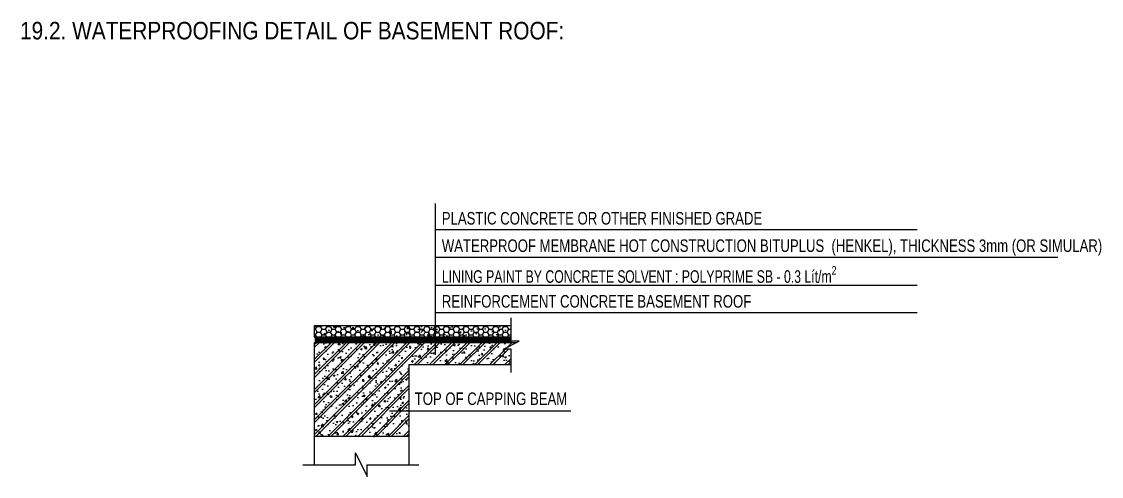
# Model space of a CAD drawing. Header units: millimetres. Extents: x -241424 to 696054, y -125618 to 93710.
# Drawn here: x 334044 to 355577, y 34490 to 43560 of the extents above; entities that cross this region are included whole.
import ezdxf
from ezdxf.enums import TextEntityAlignment as Align

# ---------------------------------------------------------------- set-up
doc = ezdxf.new("R2010")
doc.units = ezdxf.units.MM
doc.header["$LTSCALE"] = 7
doc.layers.get('0').update_dxf_attribs({"linetype": 'CONTINUOUS'})
for name, color, linetype in [('CDC_03_BORDER', 3, 'CONTINUOUS'), ('CDC_06_TEXT', 2, 'CONTINUOUS'), ('CDC_10_HATCH', 251, 'CONTINUOUS'), ('CDC_11_NOTE', 8, 'CONTINUOUS')]:
    doc.layers.add(name, color=color, linetype=linetype)
doc.styles.add('ARIAL', font='arial.ttf')

msp = doc.modelspace()

# ---------------------------------------------------------------- hatches: boundary and pattern name
at = {"layer": 'CDC_10_HATCH'}
h = msp.add_hatch(dxfattribs=at)
h.set_pattern_fill('AR-CONC', color=256, scale=52.232143, style=0)
h.set_pattern_definition([(50, (444437.03, 20234.63), (374.6404, -32.7768), [39.1741, -430.9152]), (355, (444437.03, 20234.63), (-72.4728, 392.886), [31.3393, -344.7321]), (100.4514, (444468.25, 20231.9), (302.1678, 360.109), [33.2929, -366.2215]), (46.1842, (444437.03, 20339.1), (557.4429, -86.4541), [58.7612, -646.3728]), (96.6356, (444483.5, 20331.9), (488.1944, 508.8026), [49.9393, -549.3322]), (351.1842, (444437, 20339.1), (488.194, 508.803), [47.009, -517.0982]), (21, (444489.26, 20312.98), (311.7773, -210.2965), [39.1741, -430.9152]), (326, (444489.26, 20312.98), (127.0888, 378.7614), [31.3393, -344.7321]), (71.4514, (444515.24, 20295.45), (438.8663, 168.4646), [33.2929, -366.2215]), (37.5, (444437.03, 20234.63), (6.35135, 173.8776), [0, -340.55357, 0, -349.95536, 0, -346.03795]), (7.5, (444437.03, 20234.63), (137.40686, 206.0097), [0, -199.5268, 0, -332.71875, 0, -131.88616]), (327.5, (444320.55, 20234.63), (278.8269, -11.7809), [0, -130.58036, 0, -407.4107, 0, -540.6027]), (317.5, (444268.32, 20234.63), (304.61063, 52.287), [0, -169.75446, 0, -270.5625, 0, -383.90625])])
h.paths.add_polyline_path([(343810, 37266.5), (343810, 37496.3), (339885.5, 37496.3), (339885.5, 37266.5)])
h = msp.add_hatch(dxfattribs=at)
h.set_pattern_fill('HONEY', color=256, scale=522.321429, style=0)
h.set_pattern_definition([(0, (444437.03, 20234.63), (97.935268, 56.542953), [65.29018, -130.58036]), (120, (444437.03, 20234.63), (-97.935268, 56.542953), [65.29018, -130.58036]), (60, (444437.03, 20234.63), (2e-07, 113.085906), [-130.58036, 65.29018])])
h.paths.add_polyline_path([(343810, 37266.5), (343810, 37496.3), (339885.5, 37496.3), (339885.5, 37266.5)])
at = {"layer": 'CDC_10_HATCH', "ltscale": 30}
h = msp.add_hatch(dxfattribs=at)
h.set_pattern_fill('BT-01', color=256, scale=50, style=0, pattern_type=2)
h.set_pattern_definition([(50, (-38832.8, -59163.07), (358.6301, -31.37607), [37.5, -412.5]), (355, (-38832.8, -59163.07), (-69.37567, 376.09607), [30, -330]), (100.4514, (-38802.92, -59165.7), (289.2547, 344.71977), [31.8701, -350.57106]), (46.1842, (-38832.8, -59063.07), (533.6205, -82.7595), [56.25, -618.75]), (96.6356, (-38788.34, -59069.97), (467.33135, 487.05894), [47.80514, -525.8565]), (351.1842, (-38832.8, -59063.1), (467.331, 487.0593), [45, -495]), (21, (-38782.8, -59088.07), (298.45353, -201.30945), [37.5, -412.5]), (326, (-38782.8, -59088.07), (121.65767, 362.57502), [30, -330]), (71.4514, (-38757.94, -59104.85), (420.1113, 161.26525), [31.8701, -350.57106]), (37.5, (-38832.81, -59163.07), (6.079928, 166.446927), [0, -326, 0, -335, 0, -331.25]), (7.5, (-38832.81, -59163.07), (131.53477, 197.205856), [0, -191, 0, -318.5, 0, -126.25]), (327.5, (-38944.31, -59163.07), (266.91122, -11.277436), [0, -125, 0, -390, 0, -517.5]), (317.5, (-38994.3, -59163.07), (291.59308, 50.05249), [0, -162.5, 0, -259, 0, -367.5]), (45, (-38832.8, -59163.07), (-150.26019, 150.26019), []), (45, (-38832.8, -59101.82), (-150.26019, 150.26019), [])])
h.paths.add_polyline_path([(343654.4, 37029.6), (343909.3, 37157), (339885.5, 37156.9), (339885.5, 35288.4), (341765.5, 35288.4), (341765.5, 36718.4), (343810, 36718.3), (343810, 37029.6)])

# ---------------------------------------------------------------- linework, layer by layer
msp.add_line((339885.5, 37266.5, 34.8), (343810, 37266.5, 21.2))
at = {"layer": 'CDC_03_BORDER'}
for p, q in [((339885.5, 37157.1, 34.8), (343909.3, 37157.1, 20.8)), ((339885.5, 34723.3, -2.6), (339885.5, 37157.1, 16.7)), ((341765.5, 36718.4, 34.8), (343810, 36718.3, 9.6)), ((341765.5, 36718.3, 34.8), (341765.5, 34723.2, 34.8)), ((341765.5, 35288.4, 10.1), (339885.5, 35288.4, -1.5))]:
    msp.add_line(p, q, dxfattribs=at)
at = {"layer": 'CDC_03_BORDER', "elevation": 5.3}
for points in [[(343810, 36562.7), (343810, 37029.6), (343654.4, 37029.6), (343965.6, 37185.2), (343810, 37185.2), (343810, 37651.9)], [(339649.7, 34723.3), (340704.5, 34723.2), (340704.5, 34956.6), (340937.9, 34489.8), (340938, 34723.2), (341963.3, 34723.2)]]:
    msp.add_lwpolyline(points, dxfattribs=at)
at = {"layer": 'CDC_10_HATCH'}
msp.add_line((339885.5, 37496.3, 34.8), (343810, 37496.3, 21.2), dxfattribs=at)
at = {"layer": 'CDC_10_HATCH', "elevation": 34.8}
msp.add_lwpolyline([(343810, 37266.5), (339885.5, 37266.5), (339885.5, 37496.3), (343810, 37496.3)], dxfattribs=at)
at = {"layer": 'CDC_10_HATCH', "const_width": 94, "elevation": 34.8}
msp.add_lwpolyline([(343810, 37211.9), (339885.5, 37211.9)], dxfattribs=at)
at = {"layer": 'CDC_11_NOTE'}
for p, q in [((342298.8, 39414.1, 34.8), (351906.2, 39414.1, 34.8)), ((342298.8, 38861.1, 34.8), (354709, 38861.1, 34.8)), ((342298.8, 38305.7, 34.8), (351906.2, 38305.7, 34.8)), ((342298.8, 37761.9, 34.8), (351906.2, 37761.9, 34.8)), ((344994.2, 35793.1, 41), (341380.1, 35793.1, 34.8))]:
    msp.add_line(p, q, dxfattribs=at)
at = {"layer": 'CDC_11_NOTE', "elevation": 34.8}
msp.add_lwpolyline([(342298.8, 36913.4), (342298.8, 39929.9)], dxfattribs=at)

# ---------------------------------------------------------------- texts
at = {"layer": 'CDC_06_TEXT', "color": 4, "style": 'ARIAL', "width": 0.85}
msp.add_text('19.2. WATERPROOFING DETAIL OF BASEMENT ROOF:', height=350, dxfattribs=at).set_placement((334012.4, 43380.1), align=Align.MIDDLE_LEFT)
at = {"layer": 'CDC_06_TEXT', "style": 'ARIAL', "width": 0.75}
for s, p in [('PLASTIC CONCRETE OR OTHER FINISHED GRADE', (342424.2, 39512.2)), ('WATERPROOF MEMBRANE HOT CONSTRUCTION BITUPLUS  (HENKEL), THICKNESS 3mm (OR SIMULAR)', (342424.2, 38966.7)), ('REINFORCEMENT CONCRETE BASEMENT ROOF', (342424.2, 37855.9))]:
    msp.add_text(s, height=250, dxfattribs=at).set_placement(p)
msp.add_text('TOP OF CAPPING BEAM', height=250, dxfattribs=at).set_placement((343404.2, 36039.3, 43.5), align=Align.MIDDLE)
at = {"layer": 'CDC_06_TEXT', "insert": (342424.2, 38685.8, 34.8), "char_height": 250, "width": 10464.412, "attachment_point": 1, "style": 'ARIAL'}
msp.add_mtext('\\A1;{\\W0.7;LINING PAINT BY CONCRETE\\T0.95; SOLVENT \\T1;: POLYPRIME SB - 0.3 Lít/m\\H0.7x;\\S2^ ;\\H1.429x; }', dxfattribs=at)

doc.saveas('drawing.dxf')
